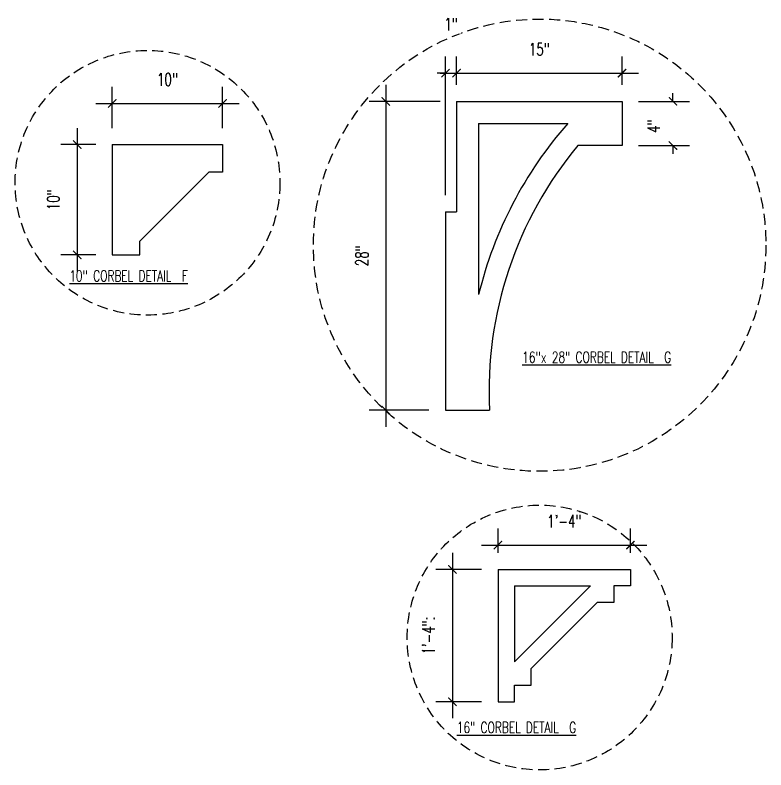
# Model space of a CAD drawing. Header units: inches. Extents: x -25328 to 8149, y -5530 to 4336.
# Drawn here: x -3053.7 to -2781.6, y -3695.4 to -3421.6 of the extents above; entities that cross this region are included whole.
import ezdxf

# ---------------------------------------------------------------- set-up
doc = ezdxf.new("R2010")
doc.units = ezdxf.units.IN
doc.header["$LTSCALE"] = 16
doc.header["$MEASUREMENT"] = 0
doc.linetypes.add('HIDDEN', pattern=[0.375, 0.25, -0.125])
doc.layers.get('0').update_dxf_attribs({"linetype": 'CONTINUOUS'})
doc.layers.get('DEFPOINTS').update_dxf_attribs({"linetype": 'CONTINUOUS'})
for name, color, linetype in [('DIM', 5, 'CONTINUOUS'), ('DIMS', 5, 'CONTINUOUS'), ('TEXT', 11, 'CONTINUOUS'), ('WALLS EXT', 6, 'CONTINUOUS')]:
    doc.layers.add(name, color=color, linetype=linetype)
doc.styles.add('PAYTAS RM', font='romans.shx', dxfattribs={"width": 0.7, "height": 4.5})
doc.styles.add('PAYTS NOTES', font='romans.shx', dxfattribs={"width": 0.7, "height": 4.5})
doc.dimstyles.new('DIM- PAYTAS', dxfattribs={"dimscale": 48, "dimtxt": 0.1, "dimasz": 0.0625, "dimexe": 0.125, "dimexo": 0.125, "dimgap": 0.125, "dimtad": 1, "dimdec": 1, "dimzin": 3, "dimdsep": 46, "dimlunit": 4, "dimtxsty": 'PAYTAS RM', "dimblk": 'ARCHTICK', "dimcen": 0.09, "dimdle": 0.125, "dimclrd": 5, "dimclre": 5, "dimclrt": 11, "dimadec": 0, "dimazin": 0, "dimtfac": 1, "dimtdec": 1, "dimtofl": 0, "dimtmove": 2, "dimatfit": 3, "dimfxl": 0, "dimfrac": 2, "dimtolj": 1, "dimtzin": 3, "dimarcsym": 0})

# ---------------------------------------------------------------- blocks, each defined once
blk = doc.blocks.new('_ArchTick')
at = {"color": 0, "linetype": 'ByBlock', "const_width": 0.15}
blk.add_lwpolyline([(-0.5, -0.5), (0.5, 0.5)], dxfattribs=at)
blk = doc.blocks.new('*D1393')
at = {"layer": 'DEFPOINTS', "color": 0, "transparency": 16777216}
for p in [(-2978.52, -3453.62), (-3018.52, -3468.56), (-2978.52, -3468.56)]:
    blk.add_point(p, dxfattribs=at)
at = {"layer": 'DIMS', "color": 5, "lineweight": -2, "transparency": 16777216}
for p, q in [((-3018.52, -3462.56), (-3018.52, -3447.62)), ((-2978.52, -3462.56), (-2978.52, -3447.62)), ((-3024.52, -3453.62), (-2972.52, -3453.62))]:
    blk.add_line(p, q, dxfattribs=at)
at = {"layer": 'DIMS', "color": 5, "lineweight": -2, "transparency": 16777216, "xscale": 3, "yscale": 3, "zscale": 3, "rotation": 180}
blk.add_blockref('_ArchTick', (-3018.52, -3453.62), dxfattribs=at)
at = {"layer": 'DIMS', "color": 5, "lineweight": -2, "transparency": 16777216, "xscale": 3, "yscale": 3, "zscale": 3}
blk.add_blockref('_ArchTick', (-2978.52, -3453.62), dxfattribs=at)
at = {"layer": 'DIMS', "color": 11, "transparency": 16777216, "insert": (-2998.52, -3444.94), "char_height": 4.5, "attachment_point": 5, "style": 'PAYTAS RM', "bg_fill": 3, "box_fill_scale": 1.25, "bg_fill_color": 256, "bg_fill_true_color": 13158600, "bg_fill_transparency": 0}
blk.add_mtext('\\A1;10"', dxfattribs=at)
blk = doc.blocks.new('*D1394')
at = {"layer": 'DEFPOINTS', "color": 0, "transparency": 16777216}
for p in [(-3018.52, -3468.56), (-3031.19, -3508.56), (-3018.52, -3508.56)]:
    blk.add_point(p, dxfattribs=at)
at = {"layer": 'DIMS', "color": 5, "lineweight": -2, "transparency": 16777216}
for p, q in [((-3031.19, -3462.56), (-3031.19, -3514.56)), ((-3024.52, -3468.56), (-3037.19, -3468.56)), ((-3024.52, -3508.56), (-3037.19, -3508.56))]:
    blk.add_line(p, q, dxfattribs=at)
at = {"layer": 'DIMS', "color": 5, "lineweight": -2, "transparency": 16777216, "xscale": 3, "yscale": 3, "zscale": 3}
for p, rotation in [((-3031.19, -3468.56), 90), ((-3031.19, -3508.56), 270)]:
    blk.add_blockref('_ArchTick', p, dxfattribs=dict(at, rotation=rotation))
at = {"layer": 'DIMS', "color": 11, "transparency": 16777216, "insert": (-3039.87, -3488.56), "char_height": 4.5, "attachment_point": 5, "rotation": 90, "style": 'PAYTAS RM', "bg_fill": 3, "box_fill_scale": 1.25, "bg_fill_color": 256, "bg_fill_true_color": 13158600, "bg_fill_transparency": 0}
blk.add_mtext('\\A1;10"', dxfattribs=at)
blk = doc.blocks.new('*D1398')
at = {"layer": 'DEFPOINTS', "color": 0, "transparency": 16777216}
for p in [(-2830.67, -3613.82), (-2878.67, -3622.63), (-2830.67, -3622.63)]:
    blk.add_point(p, dxfattribs=at)
at = {"layer": 'DIMS', "color": 5, "lineweight": -2, "transparency": 16777216}
for p, q in [((-2878.67, -3616.63), (-2878.67, -3607.82)), ((-2830.67, -3616.63), (-2830.67, -3607.82)), ((-2884.67, -3613.82), (-2824.67, -3613.82))]:
    blk.add_line(p, q, dxfattribs=at)
at = {"layer": 'DIMS', "color": 5, "lineweight": -2, "transparency": 16777216, "xscale": 3, "yscale": 3, "zscale": 3, "rotation": 180}
blk.add_blockref('_ArchTick', (-2878.67, -3613.82), dxfattribs=at)
at = {"layer": 'DIMS', "color": 5, "lineweight": -2, "transparency": 16777216, "xscale": 3, "yscale": 3, "zscale": 3}
blk.add_blockref('_ArchTick', (-2830.67, -3613.82), dxfattribs=at)
at = {"layer": 'DIMS', "color": 11, "transparency": 16777216, "insert": (-2854.67, -3605.15), "char_height": 4.5, "attachment_point": 5, "style": 'PAYTAS RM', "bg_fill": 3, "box_fill_scale": 1.25, "bg_fill_color": 256, "bg_fill_true_color": 13158600, "bg_fill_transparency": 0}
blk.add_mtext('\\A1;1\'-4"', dxfattribs=at)
blk = doc.blocks.new('*D1399')
at = {"layer": 'DEFPOINTS', "color": 0, "transparency": 16777216}
for p in [(-2878.67, -3622.63), (-2895.2, -3670.63), (-2878.67, -3670.63)]:
    blk.add_point(p, dxfattribs=at)
at = {"layer": 'DIMS', "color": 5, "lineweight": -2, "transparency": 16777216}
for p, q in [((-2895.2, -3616.63), (-2895.2, -3676.63)), ((-2884.67, -3622.63), (-2901.2, -3622.63)), ((-2884.67, -3670.63), (-2901.2, -3670.63))]:
    blk.add_line(p, q, dxfattribs=at)
at = {"layer": 'DIMS', "color": 5, "lineweight": -2, "transparency": 16777216, "xscale": 3, "yscale": 3, "zscale": 3}
for p, rotation in [((-2895.2, -3622.63), 90), ((-2895.2, -3670.63), 270)]:
    blk.add_blockref('_ArchTick', p, dxfattribs=dict(at, rotation=rotation))
at = {"layer": 'DIMS', "color": 11, "transparency": 16777216, "insert": (-2903.88, -3646.63), "char_height": 4.5, "attachment_point": 5, "rotation": 90, "style": 'PAYTAS RM', "bg_fill": 3, "box_fill_scale": 1.25, "bg_fill_color": 256, "bg_fill_true_color": 13158600, "bg_fill_transparency": 0}
blk.add_mtext('\\A1;1\'-4":', dxfattribs=at)
blk = doc.blocks.new('*D1400')
at = {"layer": 'DEFPOINTS', "color": 0, "transparency": 16777216}
for p in [(-2893.7, -3452.89), (-2919.35, -3564.89), (-2897.7, -3564.89)]:
    blk.add_point(p, dxfattribs=at)
at = {"layer": 'DIM', "color": 5, "lineweight": -2, "transparency": 16777216}
for p, q in [((-2919.35, -3446.89), (-2919.35, -3570.89)), ((-2899.7, -3452.89), (-2925.35, -3452.89)), ((-2903.7, -3564.89), (-2925.35, -3564.89))]:
    blk.add_line(p, q, dxfattribs=at)
at = {"layer": 'DIM', "color": 5, "lineweight": -2, "transparency": 16777216, "xscale": 3, "yscale": 3, "zscale": 3}
for p, rotation in [((-2919.35, -3452.89), 90), ((-2919.35, -3564.89), 270)]:
    blk.add_blockref('_ArchTick', p, dxfattribs=dict(at, rotation=rotation))
at = {"layer": 'DIM', "color": 11, "transparency": 16777216, "insert": (-2928.03, -3508.89), "char_height": 4.5, "attachment_point": 5, "rotation": 90, "style": 'PAYTAS RM', "bg_fill": 3, "box_fill_scale": 1.25, "bg_fill_color": 256, "bg_fill_true_color": 13158600, "bg_fill_transparency": 0}
blk.add_mtext('\\A1;28"', dxfattribs=at)
blk = doc.blocks.new('*D1401')
at = {"layer": 'DEFPOINTS', "color": 0, "transparency": 16777216}
for p in [(-2893.7, -3442.64), (-2893.7, -3452.89), (-2897.7, -3492.89)]:
    blk.add_point(p, dxfattribs=at)
at = {"layer": 'DIM', "color": 5, "lineweight": -2, "transparency": 16777216}
for p, q in [((-2897.7, -3486.89), (-2897.7, -3436.64)), ((-2893.7, -3446.89), (-2893.7, -3436.64)), ((-2897.7, -3442.64), (-2900.7, -3442.64)), ((-2893.7, -3442.64), (-2890.7, -3442.64))]:
    blk.add_line(p, q, dxfattribs=at)
at = {"layer": 'DIM', "color": 5, "lineweight": -2, "transparency": 16777216, "xscale": 3, "yscale": 3, "zscale": 3}
blk.add_blockref('_ArchTick', (-2897.7, -3442.64), dxfattribs=at)
at = {"layer": 'DIM', "color": 5, "lineweight": -2, "transparency": 16777216, "xscale": 3, "yscale": 3, "zscale": 3, "rotation": 180}
blk.add_blockref('_ArchTick', (-2893.7, -3442.64), dxfattribs=at)
at = {"layer": 'DIM', "color": 11, "transparency": 16777216, "insert": (-2895.7, -3424.96), "char_height": 4.5, "attachment_point": 5, "style": 'PAYTAS RM', "bg_fill": 3, "box_fill_scale": 1.25, "bg_fill_color": 256, "bg_fill_true_color": 13158600, "bg_fill_transparency": 0}
blk.add_mtext('\\A1;1"', dxfattribs=at)
blk = doc.blocks.new('*D1402')
at = {"layer": 'DEFPOINTS', "color": 0, "transparency": 16777216}
for p in [(-2833.7, -3442.64), (-2893.7, -3452.89), (-2833.7, -3452.89)]:
    blk.add_point(p, dxfattribs=at)
at = {"layer": 'DIM', "color": 5, "lineweight": -2, "transparency": 16777216}
for p, q in [((-2893.7, -3446.89), (-2893.7, -3436.64)), ((-2833.7, -3446.89), (-2833.7, -3436.64)), ((-2899.7, -3442.64), (-2827.7, -3442.64))]:
    blk.add_line(p, q, dxfattribs=at)
at = {"layer": 'DIM', "color": 5, "lineweight": -2, "transparency": 16777216, "xscale": 3, "yscale": 3, "zscale": 3, "rotation": 180}
blk.add_blockref('_ArchTick', (-2893.7, -3442.64), dxfattribs=at)
at = {"layer": 'DIM', "color": 5, "lineweight": -2, "transparency": 16777216, "xscale": 3, "yscale": 3, "zscale": 3}
blk.add_blockref('_ArchTick', (-2833.7, -3442.64), dxfattribs=at)
at = {"layer": 'DIM', "color": 11, "transparency": 16777216, "insert": (-2863.7, -3433.96), "char_height": 4.5, "attachment_point": 5, "style": 'PAYTAS RM', "bg_fill": 3, "box_fill_scale": 1.25, "bg_fill_color": 256, "bg_fill_true_color": 13158600, "bg_fill_transparency": 0}
blk.add_mtext('\\A1;15"', dxfattribs=at)
blk = doc.blocks.new('*D1403')
at = {"layer": 'DEFPOINTS', "color": 0, "transparency": 16777216}
for p in [(-2833.7, -3452.89), (-2833.7, -3468.89), (-2815.25, -3468.89)]:
    blk.add_point(p, dxfattribs=at)
at = {"layer": 'DIM', "color": 5, "lineweight": -2, "transparency": 16777216}
for p, q in [((-2815.25, -3452.89), (-2815.25, -3449.89)), ((-2827.7, -3452.89), (-2809.25, -3452.89)), ((-2827.7, -3468.89), (-2809.25, -3468.89)), ((-2815.25, -3468.89), (-2815.25, -3471.89))]:
    blk.add_line(p, q, dxfattribs=at)
at = {"layer": 'DIM', "color": 5, "lineweight": -2, "transparency": 16777216, "xscale": 3, "yscale": 3, "zscale": 3}
for p, rotation in [((-2815.25, -3452.89), 270), ((-2815.25, -3468.89), 90)]:
    blk.add_blockref('_ArchTick', p, dxfattribs=dict(at, rotation=rotation))
at = {"layer": 'DIM', "color": 11, "transparency": 16777216, "insert": (-2822.23, -3461.85), "char_height": 4.5, "attachment_point": 5, "rotation": 90, "style": 'PAYTAS RM', "bg_fill": 3, "box_fill_scale": 1.25, "bg_fill_color": 256, "bg_fill_true_color": 13158600, "bg_fill_transparency": 0}
blk.add_mtext('\\A1;4"', dxfattribs=at)

msp = doc.modelspace()

# ---------------------------------------------------------------- linework, layer by layer
at = {"layer": 'DIM'}
for p, q in [((-2893.70330239, -3452.89052991), (-2833.70330239, -3452.89052991)), ((-2893.70330239, -3452.89052991), (-2893.70330239, -3492.89052991)), ((-2833.70330239, -3452.89052991), (-2833.70330239, -3468.89052991)), ((-2885.70330239, -3460.89052991), (-2853.38464985, -3460.89052991)), ((-2885.70330239, -3460.89052991), (-2885.70330239, -3522.93876878)), ((-2833.70330239, -3468.89052991), (-2849.70330239, -3468.89052991)), ((-2897.70330239, -3492.89052991), (-2893.70330239, -3492.89052991)), ((-2897.70330239, -3492.89052991), (-2897.70330239, -3564.89052991)), ((-2897.70330239, -3564.89052991), (-2881.70330239, -3564.89052991))]:
    msp.add_line(p, q, dxfattribs=at)
for radius, start, end in [(146.7009404, 138.6917950489, 166.2814955163), (138.7009404, 140.1705129922, 182.9595893619)]:
    msp.add_arc((-2743.18736147, -3557.72917688), radius, start, end, dxfattribs=at)
at = {"layer": 'DIMS', "color": 8, "linetype": 'HIDDEN'}
msp.add_circle((-2863.58187459, -3505.03723367), 82.02088037, dxfattribs=at)
at = {"layer": 'WALLS EXT', "color": 1}
for p, q in [((-3018.5153175, -3468.56121195), (-3018.5153175, -3508.56121195)), ((-3018.5153175, -3468.56121195), (-2978.5153175, -3468.56121195)), ((-2978.5153175, -3468.56121195), (-2978.5153175, -3478.56121195)), ((-3008.5153175, -3503.56121195), (-2983.5153175, -3478.56121195)), ((-2978.5153175, -3478.56121195), (-2983.5153175, -3478.56121195)), ((-3008.5153175, -3508.56121195), (-3008.5153175, -3503.56121195)), ((-3018.5153175, -3508.56121195), (-3008.5153175, -3508.56121195)), ((-2878.67228695, -3622.63272729), (-2878.67228695, -3670.63272729)), ((-2878.67228695, -3622.63272729), (-2830.67228695, -3622.63272729)), ((-2830.67228695, -3622.63272729), (-2830.67228695, -3628.63272729)), ((-2872.67228695, -3628.63272729), (-2872.67228695, -3656.14744591)), ((-2872.67228695, -3628.63272729), (-2845.15756833, -3628.63272729)), ((-2872.67228695, -3656.14744591), (-2845.15756833, -3628.63272729)), ((-2830.67228695, -3628.63272729), (-2836.67228695, -3628.63272729)), ((-2836.67228695, -3628.63272729), (-2836.67228695, -3634.63272729)), ((-2866.67228695, -3658.63272729), (-2842.67228695, -3634.63272729)), ((-2836.67228695, -3634.63272729), (-2842.67228695, -3634.63272729)), ((-2866.67228695, -3664.63272729), (-2866.67228695, -3658.63272729)), ((-2872.67228695, -3670.63272729), (-2872.67228695, -3664.63272729)), ((-2872.67228695, -3664.63272729), (-2866.67228695, -3664.63272729)), ((-2878.67228695, -3670.63272729), (-2872.67228695, -3670.63272729))]:
    msp.add_line(p, q, dxfattribs=at)

# ---------------------------------------------------------------- texts
at = {"layer": 'TEXT', "style": 'PAYTS NOTES', "width": 0.7}
msp.add_text('%%U16"x 28" CORBEL DETAIL  G', height=4, dxfattribs=at).set_placement((-2869.86239276, -3547.66892665))

# ---------------------------------------------------------------- next in the draw order: dimensions: what is measured, and where the dimension line sits
at = {"layer": 'DIM'}
dim = msp.add_linear_dim(base=(-2919.34831743, -3564.89052991), p1=(-2893.70330239, -3452.89052991), p2=(-2897.70330239, -3564.89052991), angle=90, text='28"', dimstyle='DIM- PAYTAS', override={"dimtfill": 1, "dimarcsym": 2}, dxfattribs=at)
dim.commit()
dim.dimension.update_dxf_attribs({"geometry": '*D1400', "text_midpoint": (-2928.02688886, -3508.89052991)})
at = {"layer": 'DIMS'}
for base, p1, p2, text, picture, middle in [((-2978.5153175, -3453.61646276), (-3018.5153175, -3468.56121195), (-2978.5153175, -3468.56121195), '10"', '*D1393', (-2998.5153175, -3444.93789133)), ((-2830.67228695, -3613.82404391), (-2878.67228695, -3622.63272729), (-2830.67228695, -3622.63272729), '1\'-4"', '*D1398', (-2854.67228695, -3605.14547248))]:
    dim = msp.add_linear_dim(base=base, p1=p1, p2=p2, text=text, dimstyle='DIM- PAYTAS', override={"dimtfill": 1, "dimarcsym": 2}, dxfattribs=at)
    dim.commit()
    dim.dimension.update_dxf_attribs({"geometry": picture, "text_midpoint": middle})

# ---------------------------------------------------------------- next in the draw order: dimensions: what is measured, and where the dimension line sits
at = {"layer": 'DIM'}
dim = msp.add_linear_dim(base=(-2893.70330239, -3442.64260527), p1=(-2897.70330239, -3492.89052991), p2=(-2893.70330239, -3452.89052991), text='1"', dimstyle='DIM- PAYTAS', override={"dimtfill": 1, "dimarcsym": 2}, dxfattribs=at)
dim.commit()
dim.dimension.update_dxf_attribs({"geometry": '*D1401', "text_midpoint": (-2895.70330239, -3424.96403384)})
at = {"layer": 'DIMS'}
for base, p1, p2, text, picture, middle in [((-3031.19198666, -3508.56121195), (-3018.5153175, -3468.56121195), (-3018.5153175, -3508.56121195), '10"', '*D1394', (-3039.87055809, -3488.56121195)), ((-2895.20359267, -3670.63272729), (-2878.67228695, -3622.63272729), (-2878.67228695, -3670.63272729), '1\'-4":', '*D1399', (-2903.8821641, -3646.63272729))]:
    dim = msp.add_linear_dim(base=base, p1=p1, p2=p2, angle=90, text=text, dimstyle='DIM- PAYTAS', override={"dimtfill": 1, "dimarcsym": 2}, dxfattribs=at)
    dim.commit()
    dim.dimension.update_dxf_attribs({"geometry": picture, "text_midpoint": middle})

# ---------------------------------------------------------------- next in the draw order: linework, layer by layer
at = {"layer": 'DIMS', "color": 8, "linetype": 'HIDDEN'}
for centre in [(-3005.71996334, -3482.39856073), (-2863.58187459, -3647.34575391)]:
    msp.add_circle(centre, 48.01208267, dxfattribs=at)

# ---------------------------------------------------------------- next in the draw order: texts
at = {"layer": 'TEXT', "style": 'PAYTS NOTES', "width": 0.7}
for s, p in [('%%U10" CORBEL DETAIL  F', (-3034.06245135, -3518.19198258)), ('%%U16" CORBEL DETAIL  G', (-2893.61705024, -3681.94345832))]:
    msp.add_text(s, height=4, dxfattribs=at).set_placement(p)

# ---------------------------------------------------------------- next in the draw order: dimensions: what is measured, and where the dimension line sits
at = {"layer": 'DIM'}
dim = msp.add_linear_dim(base=(-2833.70330239, -3442.64260527), p1=(-2893.70330239, -3452.89052991), p2=(-2833.70330239, -3452.89052991), text='15"', dimstyle='DIM- PAYTAS', override={"dimtfill": 1, "dimarcsym": 2}, dxfattribs=at)
dim.commit()
dim.dimension.update_dxf_attribs({"geometry": '*D1402', "text_midpoint": (-2863.70330239, -3433.96403384)})

# ---------------------------------------------------------------- next in the draw order: dimensions: what is measured, and where the dimension line sits
dim = msp.add_linear_dim(base=(-2815.24719213, -3468.89052991), p1=(-2833.70330239, -3452.89052991), p2=(-2833.70330239, -3468.89052991), angle=90, text='4"', dimstyle='DIM- PAYTAS', override={"dimtfill": 1, "dimarcsym": 2}, dxfattribs=at)
dim.commit()
dim.dimension.update_dxf_attribs({"geometry": '*D1403', "text_midpoint": (-2822.23387622, -3461.85434445), "dimtype": 160})

doc.saveas('drawing.dxf')
